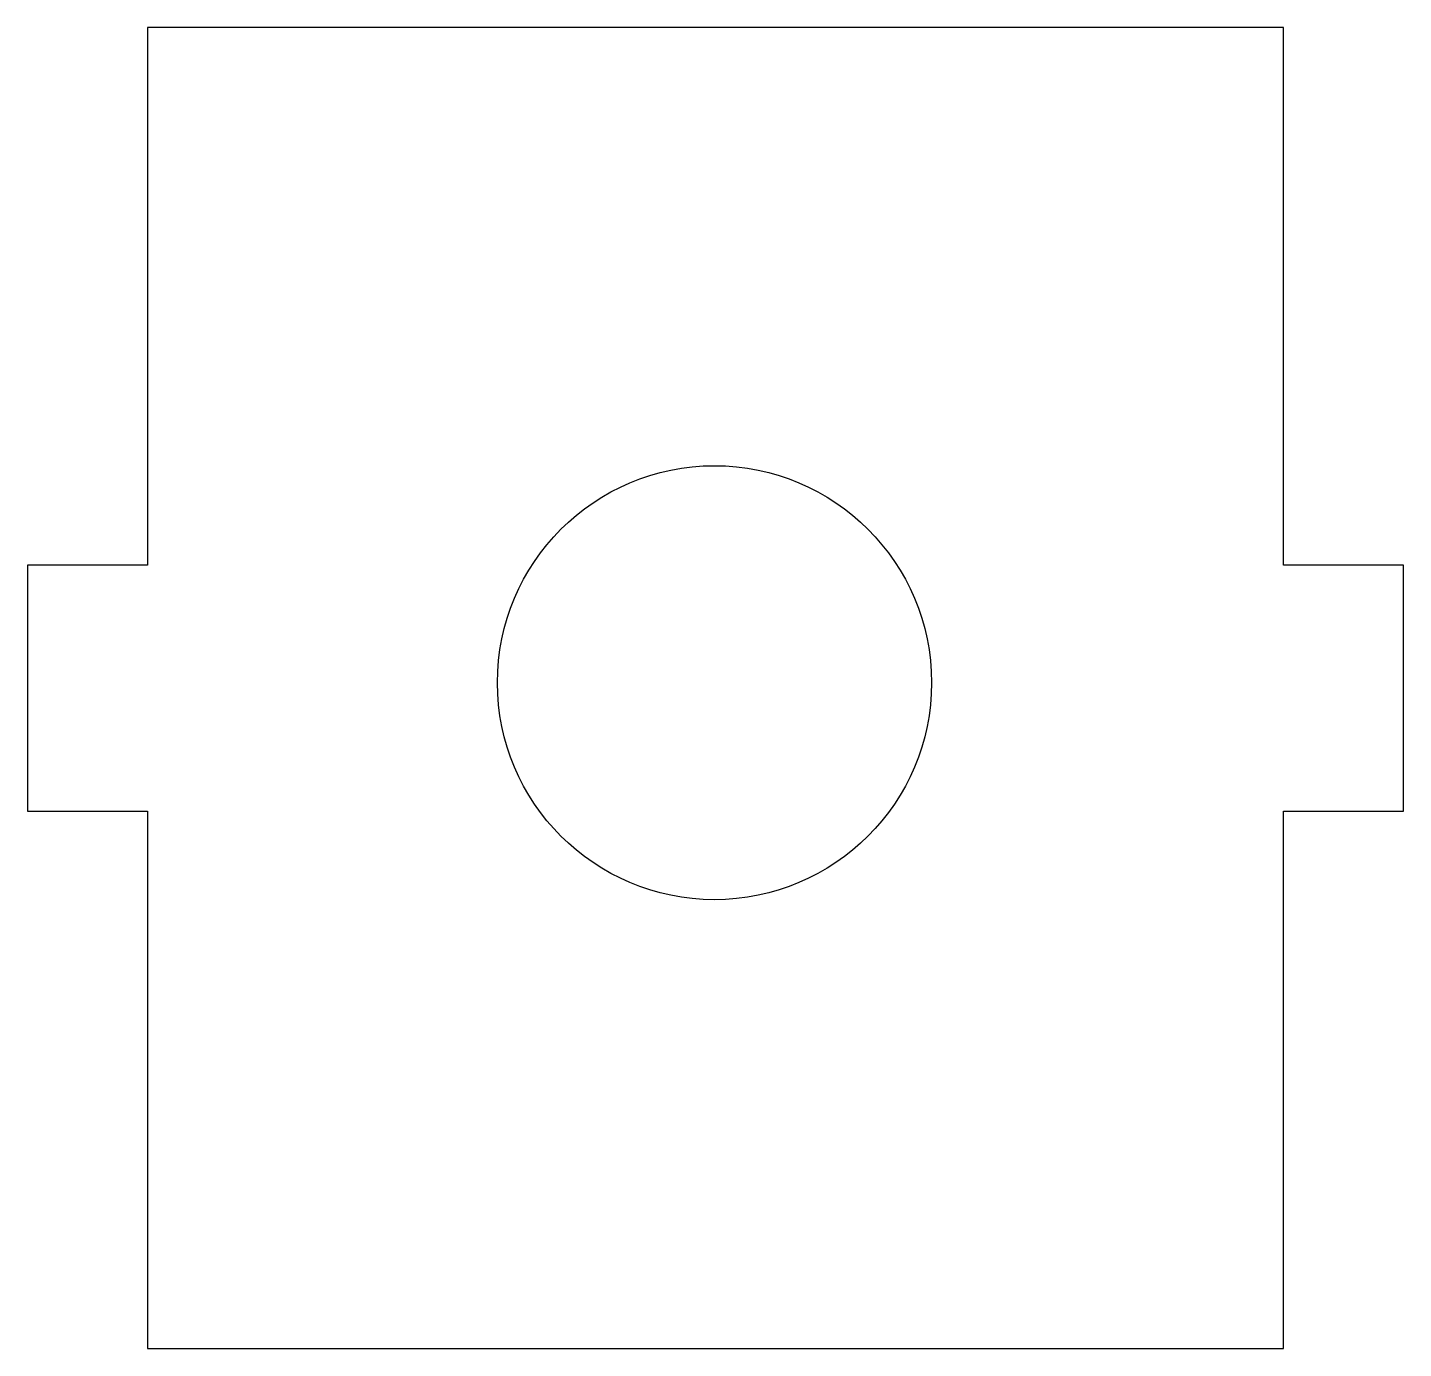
# Model space of a CAD drawing. Header units: millimetres. Extents: x -17.2 to 17.2, y -16.7 to 16.4.
import ezdxf

# ---------------------------------------------------------------- set-up
doc = ezdxf.new("R2010")
doc.units = ezdxf.units.MM
doc.layers.add('CUTOUTS', color=1, linetype='CONTINUOUS')
doc.layers.add('PERIMETER', color=5, linetype='CONTINUOUS')

msp = doc.modelspace()

# ---------------------------------------------------------------- linework, layer by layer
at = {"layer": 'CUTOUTS'}
msp.add_circle((-0.026, -0.006), 5.425, dxfattribs=at)
at = {"layer": 'PERIMETER'}
msp.add_lwpolyline([(14.193, -3.214), (17.193, -3.214), (17.193, 2.936), (14.193, 2.936), (14.193, 16.375), (-14.193, 16.375), (-14.193, 2.936), (-17.193, 2.936), (-17.193, -3.214), (-14.193, -3.214), (-14.193, -16.653), (14.193, -16.653)], close=True, dxfattribs=at)

doc.saveas('drawing.dxf')
